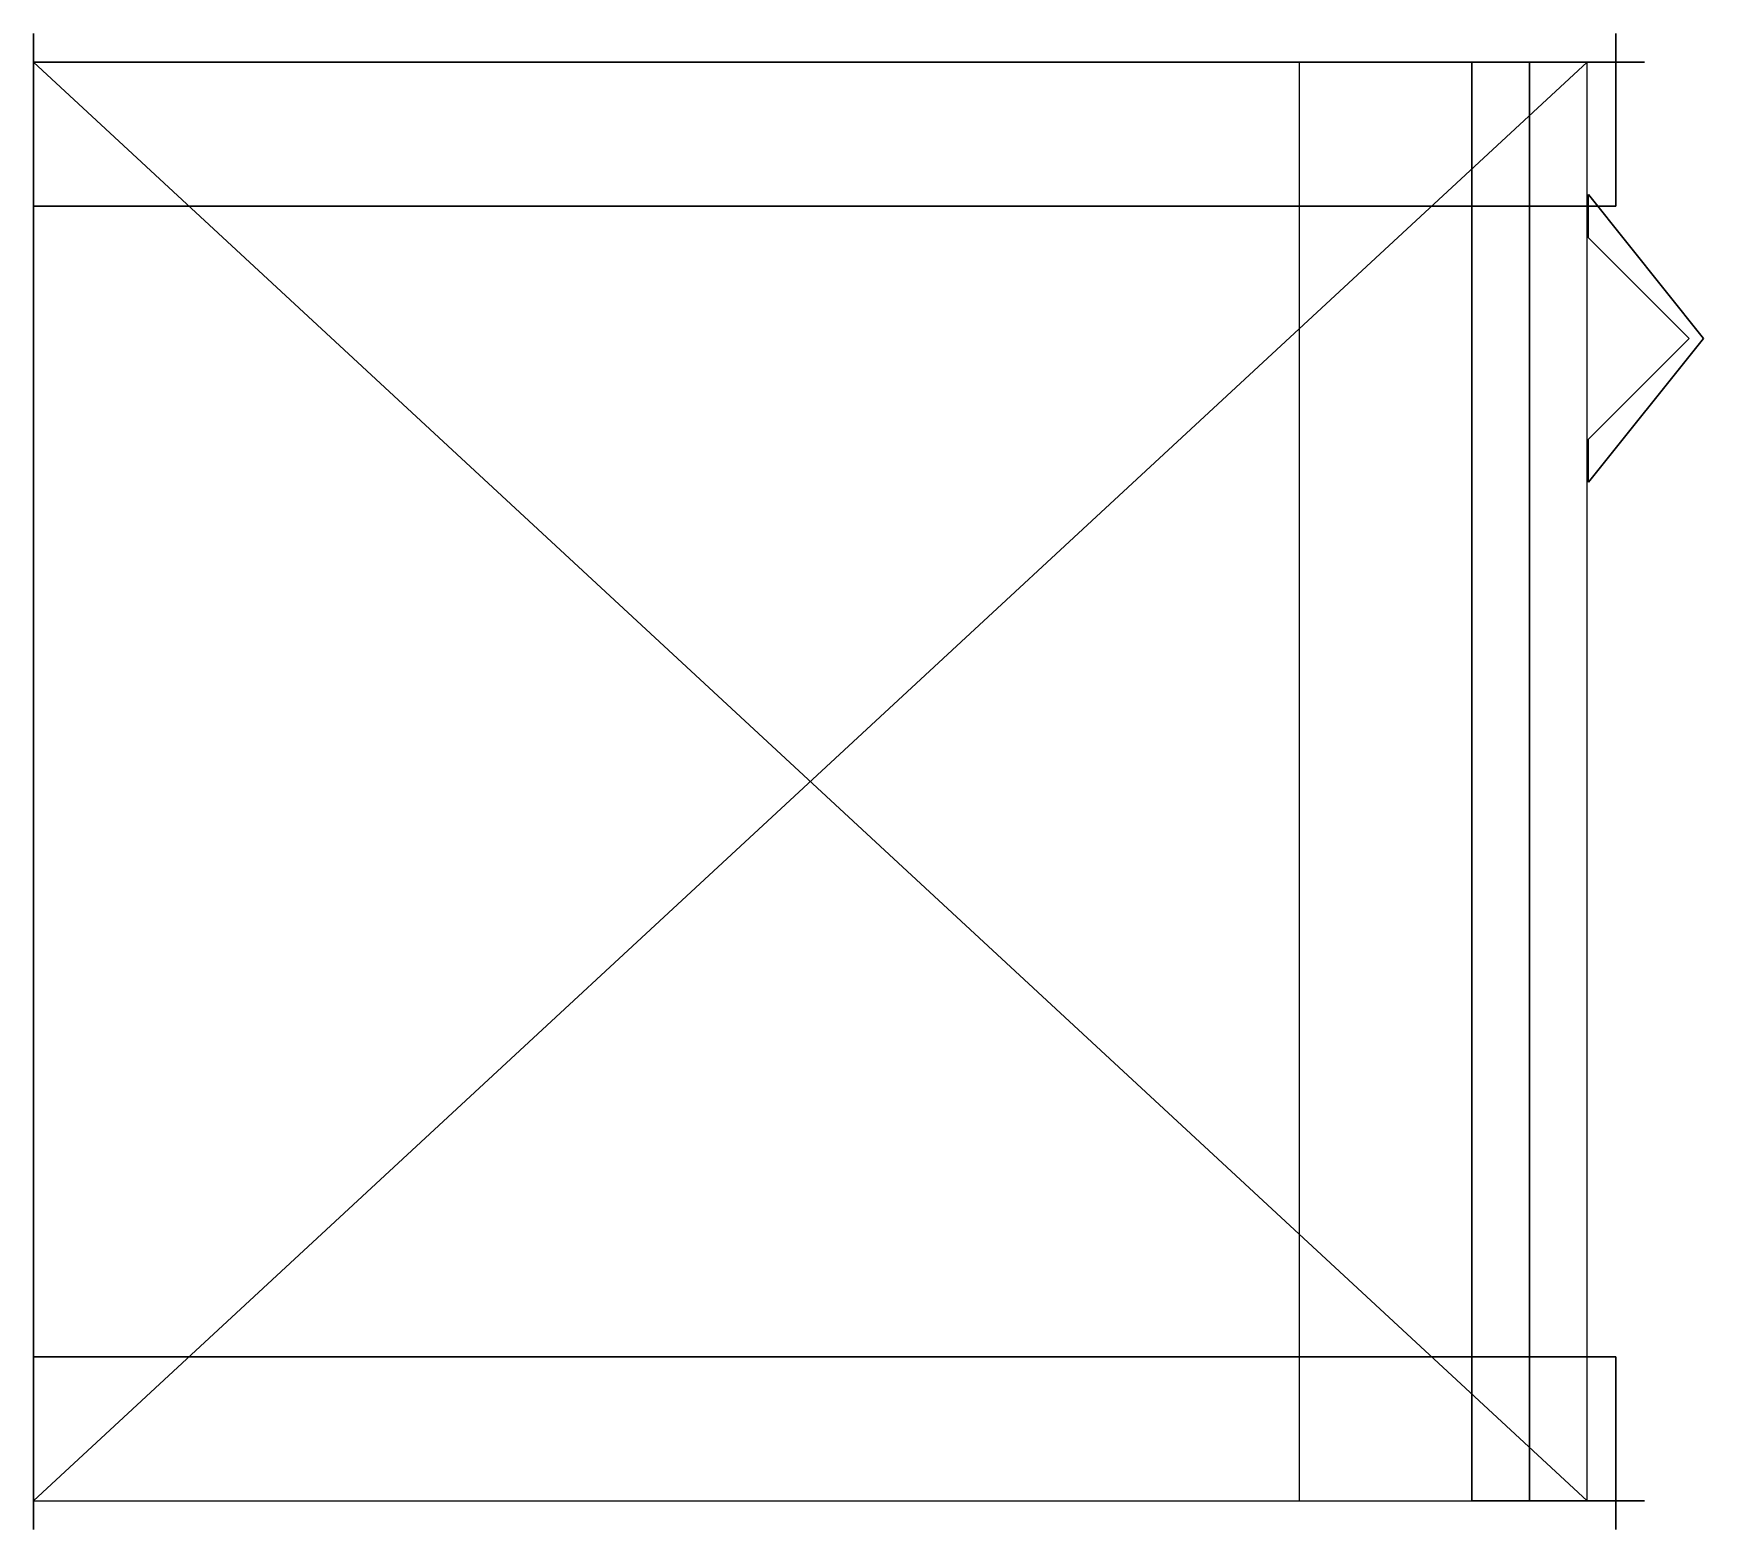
# Model space of a CAD drawing. Extents: x 0 to 580, y -510 to 10.
import ezdxf

# ---------------------------------------------------------------- set-up
doc = ezdxf.new("R2010")
doc.units = 0
doc.header["$LTSCALE"] = 100
doc.header["$MEASUREMENT"] = 0
doc.layers.get('0').update_dxf_attribs({"linetype": 'CONTINUOUS'})
for name, color, linetype in [('BASE', 4, 'CONTINUOUS'), ('WT', 2, 'CONTINUOUS'), ('ZCYAN', 4, 'CONTINUOUS'), ('ZHANDLED', 1, 'CONTINUOUS')]:
    doc.layers.add(name, color=color, linetype=linetype)

# ---------------------------------------------------------------- blocks, each defined once
blk = doc.blocks.new('ZHANDLED')
at = {"layer": 'ZHANDLED'}
for p, q in [((-50, -0.5, -7.5), (-35, -0.5, -7.5)), ((35, -0.5, -7.5), (50, -0.5, -7.5))]:
    blk.add_line(p, q, dxfattribs=at)
for points in [[(-50, -0.5, 7.5), (0, -40.5, 2.5), (0, -40.5, -2.5), (-50, -0.5, -7.5)], [(-35, -0.5, 7.5), (0, -35.5, 2.5), (0, -35.5, -2.5), (-35, -0.5, -7.5)], [(0, -40.5, 2.5), (50, -0.5, 7.5), (50, -0.5, -7.5), (0, -40.5, -2.5)], [(0, -35.5, 2.5), (35, -0.5, 7.5), (35, -0.5, -7.5), (0, -35.5, -2.5)]]:
    blk.add_3dface(points, dxfattribs=at)

msp = doc.modelspace()

# ---------------------------------------------------------------- linework, layer by layer
msp.add_3dface([(0, 0, 1388), (0, -500, 1388), (0, -500, -820), (0, 0, -820)])
at = {"layer": 'BASE'}
for p, q in [((0, 0), (520, 0)), ((520, 0, -660), (0, 0, -660)), ((440, 0, -820), (0, 0, -820)), ((0, 0), (0, -500)), ((440, -500, -820), (440, 0, -820)), ((540, 0, -20), (520, 0, -20)), ((520, 0, -660), (520, -500, -660)), ((540, 0, -660), (520, 0, -660)), ((520, -500, -660), (520, 0, -660)), ((540, -500, -20), (540, 0, -20)), ((540, -500, -660), (540, 0, -660)), ((0, -500), (520, -500)), ((0, -500, -660), (520, -500, -660)), ((0, -500, -820), (440, -500, -820)), ((520, -500, -20), (540, -500, -20)), ((520, -500, -660), (540, -500, -660))]:
    msp.add_line(p, q, dxfattribs=at)
at = {"layer": 'BASE', "color": 7}
for p, q in [((540, 0, 876), (520, 0, 876)), ((540, -500, 876), (540, 0, 876)), ((520, -500, 876), (540, -500, 876))]:
    msp.add_line(p, q, dxfattribs=at)
at = {"layer": 'BASE'}
for points in [[(520, -500, -20), (540, -500, -20), (540, 0, -20), (520, 0, -20)], [(520, -500, 1388), (540, -500, 1388), (540, 0, 1388), (520, 0, 1388)]]:
    msp.add_3dface(points, dxfattribs=at)
at = {"layer": 'WT'}
for p, q in [((540, -500, 1387), (0, 0, 1387)), ((0, -500, 1387), (540, 0, 1387))]:
    msp.add_line(p, q, dxfattribs=at)
msp.add_3dface([(0, -500, 1388), (540, -500, 1388), (540, 0, 1388), (0, 0, 1388)], dxfattribs=at)
at = {"layer": 'ZCYAN', "extrusion": (-1, 2.22045e-16, -3.34131e-19)}
for p, q in [((550, 10, 1398), (550, 0, 1388)), ((550, 0, 1424), (550, 10, 1414)), ((550, 10, 1398), (550, 10, 1414)), ((550, -50, 1388), (550, 0, 1388)), ((550, 0, 1424), (550, -50, 1424))]:
    msp.add_line(p, q, dxfattribs=at)
at = {"layer": 'ZCYAN', "extrusion": (1, -2.22045e-16, -3.34131e-19)}
for p, q in [((0, -450, 1388), (0, -500, 1388)), ((0, -500, 1424), (0, -450, 1424)), ((0, -510, 1398), (0, -500, 1388)), ((0, -500, 1424), (0, -510, 1414)), ((0, -510, 1398), (0, -510, 1414))]:
    msp.add_line(p, q, dxfattribs=at)
at = {"layer": 'ZCYAN', "extrusion": (0, 1, -3.67545e-19)}
for p, q in [((500, -500, 1388), (550, -500, 1388)), ((550, -500, 1424), (500, -500, 1424)), ((560, -500, 1398), (550, -500, 1388)), ((550, -500, 1424), (560, -500, 1414)), ((560, -500, 1398), (560, -500, 1414))]:
    msp.add_line(p, q, dxfattribs=at)
at = {"layer": 'ZCYAN'}
for points, invisible_edges in [([(0, 0, 1424), (0, 10, 1414), (0, 10, 1398), (0, 0, 1388)], 8), ([(550, 0, 1424), (550, 10, 1414), (550, 10, 1398), (550, 0, 1388)], 8), ([(0, 0, 1424), (0, 0, 1388), (0, -50, 1388), (0, -50, 1424)], 1), ([(550, 0, 1424), (550, 0, 1388), (500, 0, 1388), (500, 0, 1424)], 1), ([(550, 0, 1424), (560, 0, 1414), (560, 0, 1398), (550, 0, 1388)], 8), ([(550, 0, 1424), (550, 0, 1388), (550, -50, 1388), (550, -50, 1424)], 1), ([(0, -500, 1424), (0, -500, 1388), (0, -450, 1388), (0, -450, 1424)], 1), ([(550, -500, 1424), (550, -500, 1388), (550, -450, 1388), (550, -450, 1424)], 1), ([(0, -500, 1424), (0, -510, 1414), (0, -510, 1398), (0, -500, 1388)], 8), ([(550, -500, 1424), (550, -500, 1388), (500, -500, 1388), (500, -500, 1424)], 1), ([(550, -500, 1424), (550, -510, 1414), (550, -510, 1398), (550, -500, 1388)], 8), ([(550, -500, 1424), (560, -500, 1414), (560, -500, 1398), (550, -500, 1388)], 8)]:
    msp.add_3dface(points, dxfattribs=dict(at, invisible_edges=invisible_edges))
for points in [[(500, -500, 1424), (500, 0, 1424), (500, 0, 1388), (500, -500, 1388)], [(550, -50, 1424), (0, -50, 1424), (0, -50, 1388), (550, -50, 1388)], [(0, -450, 1424), (550, -450, 1424), (550, -450, 1388), (0, -450, 1388)]]:
    msp.add_3dface(points, dxfattribs=at)

# ---------------------------------------------------------------- block references
at = {"layer": 'BASE', "rotation": 90}
for p in [(540, -96, -56), (540, -96, 16)]:
    msp.add_blockref('ZHANDLED', p, dxfattribs=at)
at = {"layer": 'BASE', "color": 7, "rotation": 90}
msp.add_blockref('ZHANDLED', (540, -96, 912), dxfattribs=at)

doc.saveas('drawing.dxf')
